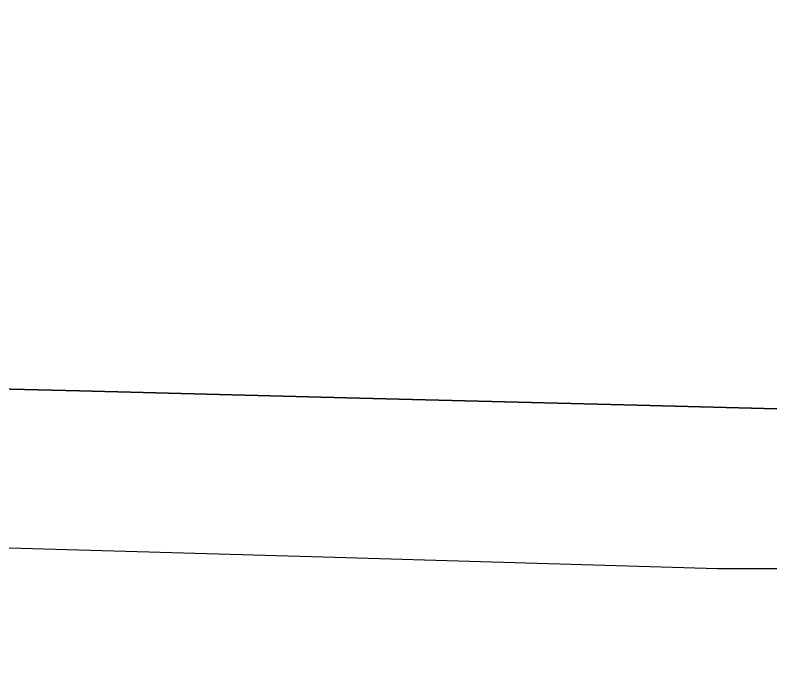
# Model space of a CAD drawing. Header units: millimetres. Extents: x 0 to 1845, y -1231 to 1016.
# Drawn here: x 120.621656 to 120.623603, y 0.02528 to 0.026982 of the extents above; entities that cross this region are included whole.
import ezdxf

# ---------------------------------------------------------------- set-up
doc = ezdxf.new("R2010")
doc.units = ezdxf.units.MM
doc.layers.add('Blocks', color=7, linetype='Continuous')
doc.layers.add('Blocks$Inner', color=7, linetype='Continuous', lineweight=25, true_color=0x007f00)
doc.layers.add('Blocks$Outline', color=7, linetype='Continuous', lineweight=35, true_color=0xff3f3f)

# ---------------------------------------------------------------- blocks, each defined once
blk = doc.blocks.new('Falcon Lounge Chair Front')
at = {"layer": 'Blocks$Inner'}
blk.add_rational_spline([(120.5697359, 10.0227582), (117.0621565, 9.9473481), (117.0888188, 4.986452), (117.115481, 0.0255559), (120.6234657, 0.0255559)], [1, 0.709788858498, 1, 0.709788858498, 1], degree=2, knots=[-58.189269, -58.189269, -58.189269, -50.375026, -50.375026, -42.560782, -42.560782, -42.560782], dxfattribs=at)
blk.add_open_spline([(120.6234657, 0.0255559), (120.6749087, 0.0255559)], degree=1, dxfattribs=at)
at = {"layer": 'Blocks$Outline'}
blk.add_rational_spline([(119.4179502, 9.7242386), (119.3348284, 9.6809958), (117.0708254, 8.3343807), (117.0888188, 4.986452), (117.115481, 0.0255559), (120.6234657, 0.0255559), (120.6388409, 0.0255559), (120.6645624, 0.0255559), (120.6749087, 0.0255559)], [0.899439159035, 0.894317495031, 0.783741256017, 1, 0.709788858498, 1, 1, 1, 1], degree=2, knots=[-56.446928, -56.446928, -56.446928, -56.198027, -50.375028, -50.375028, -42.560782, -42.560782, -42.517294, -42.48803, -42.48803, -42.48803], dxfattribs=at)

msp = doc.modelspace()

# ---------------------------------------------------------------- block references
at = {"layer": 'Blocks'}
msp.add_blockref('Falcon Lounge Chair Front', (0, 0), dxfattribs=at)

doc.saveas('drawing.dxf')
